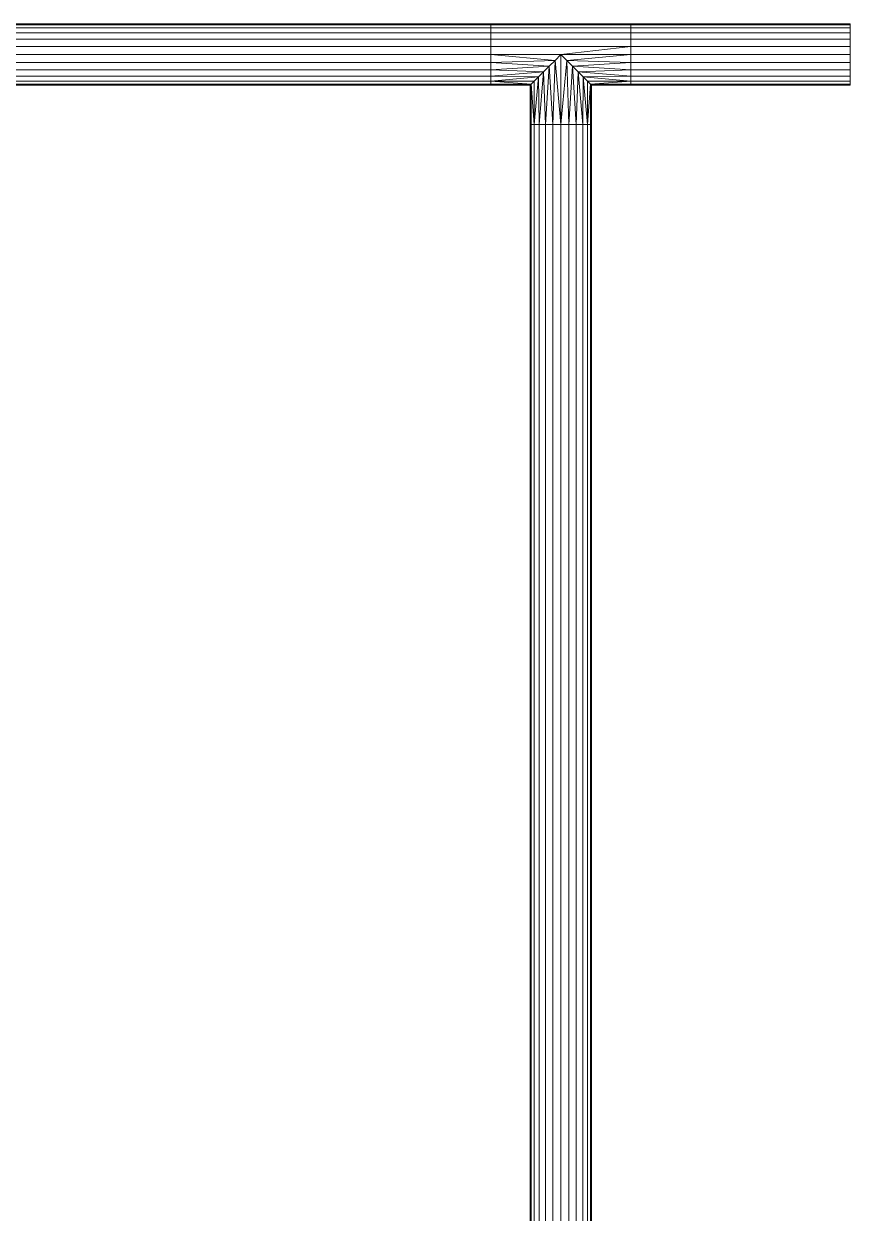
# Model space of a CAD drawing. Header units: inches. Extents: x -3325 to -59, y 5 to 733.
# Drawn here: x -84.81 to -67.15, y 199.24 to 224.67 of the extents above; entities that cross this region are included whole.
import ezdxf

# ---------------------------------------------------------------- set-up
doc = ezdxf.new("R2010")
doc.units = ezdxf.units.IN
doc.header["$MEASUREMENT"] = 0
doc.layers.add('P-PIPE', color=10, linetype='Continuous', lineweight=9)

# ---------------------------------------------------------------- blocks, each defined once
blk = doc.blocks.new('Tee - Welded - Generic - Standard-1086689-06 - Fifth Level')
at = {"layer": 'P-PIPE'}
mesh = blk.add_polyface(dxfattribs=at)
corners = [(-1.496, -0.657), (-1.496, -0.635, 0.17), (-1.496, -0.569, 0.329), (-1.496, -0.465, 0.465), (-1.496, -0.329, 0.569), (-1.496, -0.17, 0.635), (-1.496, 0, 0.657), (-1.496, 0.17, 0.635), (-1.496, 0.329, 0.569), (-1.496, 0.465, 0.465), (-1.496, 0.569, 0.329), (-1.496, 0.635, 0.17), (-1.496, 0.657), (-1.496, 0.635, -0.17), (-1.496, 0.569, -0.329), (-1.496, 0.465, -0.465), (-1.496, 0.329, -0.569), (-1.496, 0.17, -0.635), (-1.496, 0, -0.657), (-1.496, -0.17, -0.635), (-1.496, -0.329, -0.569), (-1.496, -0.465, -0.465), (-1.496, -0.569, -0.329), (-1.496, -0.635, -0.17)]
mesh.append_faces([[corners[k] for k in face] for face in [(20, 17, 18, 19)]], dxfattribs={"vtx0": -1})
mesh.append_faces([[corners[k] for k in face] for face in [(23, 17, 20), (11, 23, 8, 10)]], dxfattribs={"vtx0": -1, "vtx1": -1, "vtx2": -1})
mesh.append_faces([[corners[k] for k in face] for face in [(17, 23, 11, 14)]], dxfattribs={"vtx0": -1, "vtx1": -1, "vtx2": -1, "vtx3": -1})
mesh.append_faces([[corners[k] for k in face] for face in [(16, 17, 14, 15), (9, 10, 8)]], dxfattribs={"vtx1": -1})
mesh.append_faces([[corners[k] for k in face] for face in [(7, 8, 3, 6)]], dxfattribs={"vtx1": -1, "vtx2": -1})
mesh.append_faces([[corners[k] for k in face] for face in [(23, 0, 3, 8)]], dxfattribs={"vtx1": -1, "vtx2": -1, "vtx3": -1})
mesh.append_faces([[corners[k] for k in face] for face in [(12, 13, 14, 11)]], dxfattribs={"vtx2": -1})
mesh.append_faces([[corners[k] for k in face] for face in [(20, 21, 22, 23), (0, 1, 2, 3), (3, 4, 5, 6)]], dxfattribs={"vtx3": -1})
mesh = blk.add_polyface(dxfattribs=at)
corners = [(-1.496, 0.657), (-1.496, 0.635, 0.17), (-1.496, 0.569, 0.329), (-1.496, 0.465, 0.465), (-1.496, 0.329, 0.569), (-1.496, 0.17, 0.635), (-1.496, 0, 0.657), (-1.496, -0.17, 0.635), (-1.496, -0.329, 0.569), (-1.496, -0.465, 0.465), (-1.496, -0.569, 0.329), (-1.496, -0.635, 0.17), (-1.496, -0.657), (-0.657, -0.657), (-0.634, -0.634, 0.175), (-0.569, -0.569, 0.329), (-0.477, -0.477, 0.452), (-0.369, -0.369, 0.545), (-0.25, -0.25, 0.608), (-0.126, -0.126, 0.645), (0, 0, 0.657), (0.126, -0.126, 0.645), (0.25, -0.25, 0.608), (0.369, -0.369, 0.545), (0.477, -0.477, 0.452), (0.569, -0.569, 0.329), (0.634, -0.634, 0.175), (0.657, -0.657), (1.496, -0.657), (1.496, -0.635, 0.17), (1.496, -0.569, 0.329), (1.496, -0.465, 0.465), (1.496, -0.329, 0.569), (1.496, -0.17, 0.635), (1.496, 0, 0.657), (1.496, 0.17, 0.635), (1.496, 0.329, 0.569), (1.496, 0.465, 0.465), (1.496, 0.569, 0.329), (1.496, 0.635, 0.17), (1.496, 0.657)]
mesh.append_faces([[corners[k] for k in face] for face in [(13, 11, 12)]], dxfattribs={"vtx0": -1})
mesh.append_faces([[corners[k] for k in face] for face in [(27, 29, 26), (25, 30, 24), (11, 14, 10), (9, 17, 8), (16, 10, 15), (23, 32, 22), (21, 34, 20), (22, 33, 21), (33, 22, 32), (19, 7, 18), (7, 19, 6)]], dxfattribs={"vtx0": -1, "vtx1": -1})
mesh.append_faces([[corners[k] for k in face] for face in [(30, 25, 26), (24, 30, 31), (8, 17, 18), (21, 33, 34), (18, 7, 8), (20, 5, 6)]], dxfattribs={"vtx0": -1, "vtx2": -1})
mesh.append_faces([[corners[k] for k in face] for face in [(20, 34, 35, 5)]], dxfattribs={"vtx0": -1, "vtx2": -1, "vtx3": -1})
mesh.append_faces([[corners[k] for k in face] for face in [(28, 29, 27)]], dxfattribs={"vtx1": -1})
mesh.append_faces([[corners[k] for k in face] for face in [(29, 30, 26), (31, 32, 23), (23, 24, 31), (13, 14, 11), (14, 15, 10), (16, 17, 9), (9, 10, 16), (19, 20, 6)]], dxfattribs={"vtx1": -1, "vtx2": -1})
mesh.append_faces([[corners[k] for k in face] for face in [(38, 39, 1, 2), (36, 37, 3, 4), (37, 38, 2, 3), (35, 36, 4, 5)]], dxfattribs={"vtx1": -1, "vtx3": -1})
mesh.append_faces([[corners[k] for k in face] for face in [(39, 40, 0, 1)]], dxfattribs={"vtx3": -1})
mesh = blk.add_polyface(dxfattribs=at)
corners = [(-1.496, -0.657), (-1.496, -0.635, -0.17), (-1.496, -0.569, -0.329), (-1.496, -0.465, -0.465), (-1.496, -0.329, -0.569), (-1.496, -0.17, -0.635), (-1.496, 0, -0.657), (-1.496, 0.17, -0.635), (-1.496, 0.329, -0.569), (-1.496, 0.465, -0.465), (-1.496, 0.569, -0.329), (-1.496, 0.635, -0.17), (-1.496, 0.657), (1.496, 0.657), (1.496, 0.635, -0.17), (1.496, 0.569, -0.329), (1.496, 0.465, -0.465), (1.496, 0.329, -0.569), (1.496, 0.17, -0.635), (1.496, 0, -0.657), (1.496, -0.17, -0.635), (1.496, -0.329, -0.569), (1.496, -0.465, -0.465), (1.496, -0.569, -0.329), (1.496, -0.635, -0.17), (1.496, -0.657), (0.657, -0.657), (0.634, -0.634, -0.175), (0.569, -0.569, -0.329), (0.477, -0.477, -0.452), (0.369, -0.369, -0.545), (0.25, -0.25, -0.608), (0.126, -0.126, -0.645), (0, 0, -0.657), (-0.126, -0.126, -0.645), (-0.25, -0.25, -0.608), (-0.369, -0.369, -0.545), (-0.477, -0.477, -0.452), (-0.569, -0.569, -0.329), (-0.634, -0.634, -0.175), (-0.657, -0.657)]
mesh.append_faces([[corners[k] for k in face] for face in [(1, 40, 0)]], dxfattribs={"vtx0": -1})
mesh.append_faces([[corners[k] for k in face] for face in [(33, 19, 32), (6, 34, 5), (32, 20, 31), (24, 27, 23), (27, 24, 26), (36, 4, 35), (3, 37, 2), (38, 2, 37), (21, 31, 20)]], dxfattribs={"vtx0": -1, "vtx1": -1})
mesh.append_faces([[corners[k] for k in face] for face in [(35, 4, 5), (6, 33, 34), (23, 28, 29), (29, 22, 23), (21, 30, 31), (23, 27, 28), (36, 3, 4), (3, 36, 37), (39, 1, 2)]], dxfattribs={"vtx0": -1, "vtx2": -1})
mesh.append_faces([[corners[k] for k in face] for face in [(13, 14, 11, 12)]], dxfattribs={"vtx1": -1})
mesh.append_faces([[corners[k] for k in face] for face in [(19, 20, 32), (34, 35, 5), (6, 7, 33), (21, 22, 30), (29, 30, 22), (39, 40, 1), (38, 39, 2)]], dxfattribs={"vtx1": -1, "vtx2": -1})
mesh.append_faces([[corners[k] for k in face] for face in [(18, 19, 33, 7)]], dxfattribs={"vtx1": -1, "vtx2": -1, "vtx3": -1})
mesh.append_faces([[corners[k] for k in face] for face in [(15, 16, 9, 10), (14, 15, 10, 11), (16, 17, 8, 9), (17, 18, 7, 8)]], dxfattribs={"vtx1": -1, "vtx3": -1})
mesh.append_faces([[corners[k] for k in face] for face in [(24, 25, 26)]], dxfattribs={"vtx2": -1})
mesh = blk.add_polyface(dxfattribs=at)
corners = [(1.496, -0.657), (1.496, -0.635, -0.17), (1.496, -0.569, -0.329), (1.496, -0.465, -0.465), (1.496, -0.329, -0.569), (1.496, -0.17, -0.635), (1.496, 0, -0.657), (1.496, 0.17, -0.635), (1.496, 0.329, -0.569), (1.496, 0.465, -0.465), (1.496, 0.569, -0.329), (1.496, 0.635, -0.17), (1.496, 0.657), (1.496, 0.635, 0.17), (1.496, 0.569, 0.329), (1.496, 0.465, 0.465), (1.496, 0.329, 0.569), (1.496, 0.17, 0.635), (1.496, 0, 0.657), (1.496, -0.17, 0.635), (1.496, -0.329, 0.569), (1.496, -0.465, 0.465), (1.496, -0.569, 0.329), (1.496, -0.635, 0.17)]
mesh.append_faces([[corners[k] for k in face] for face in [(7, 5, 6), (10, 8, 9), (4, 2, 3), (16, 14, 15), (23, 21, 22)]], dxfattribs={"vtx0": -1})
mesh.append_faces([[corners[k] for k in face] for face in [(1, 5, 0)]], dxfattribs={"vtx0": -1, "vtx1": -1})
mesh.append_faces([[corners[k] for k in face] for face in [(5, 10, 11, 0), (23, 12, 13, 21)]], dxfattribs={"vtx0": -1, "vtx2": -1, "vtx3": -1})
mesh.append_faces([[corners[k] for k in face] for face in [(21, 16, 17, 18)]], dxfattribs={"vtx0": -1, "vtx3": -1})
mesh.append_faces([[corners[k] for k in face] for face in [(7, 8, 10, 5), (13, 14, 16, 21)]], dxfattribs={"vtx1": -1, "vtx2": -1, "vtx3": -1})
mesh.append_faces([[corners[k] for k in face] for face in [(4, 5, 1, 2), (23, 0, 11, 12)]], dxfattribs={"vtx1": -1, "vtx3": -1})
mesh.append_faces([[corners[k] for k in face] for face in [(19, 20, 21, 18)]], dxfattribs={"vtx2": -1})
mesh = blk.add_polyface(dxfattribs=at)
corners = [(-0.657, -1.496), (-0.635, -1.496, 0.17), (-0.569, -1.496, 0.329), (-0.465, -1.496, 0.465), (-0.329, -1.496, 0.569), (-0.17, -1.496, 0.635), (0, -1.496, 0.657), (0.17, -1.496, 0.635), (0.329, -1.496, 0.569), (0.465, -1.496, 0.465), (0.569, -1.496, 0.329), (0.635, -1.496, 0.17), (0.657, -1.496), (0.657, -0.657), (0.634, -0.634, 0.175), (0.569, -0.569, 0.329), (0.477, -0.477, 0.452), (0.369, -0.369, 0.545), (0.25, -0.25, 0.608), (0.126, -0.126, 0.645), (0, 0, 0.657), (-0.126, -0.126, 0.645), (-0.25, -0.25, 0.608), (-0.369, -0.369, 0.545), (-0.477, -0.477, 0.452), (-0.569, -0.569, 0.329), (-0.634, -0.634, 0.175), (-0.657, -0.657)]
mesh.append_faces([[corners[k] for k in face] for face in [(13, 11, 12)]], dxfattribs={"vtx0": -1})
mesh.append_faces([[corners[k] for k in face] for face in [(22, 5, 21), (24, 3, 23), (8, 18, 7), (17, 9, 16)]], dxfattribs={"vtx0": -1, "vtx1": -1})
mesh.append_faces([[corners[k] for k in face] for face in [(24, 2, 3), (26, 1, 2), (22, 4, 5), (6, 20, 21), (21, 5, 6), (19, 6, 7), (16, 9, 10), (17, 8, 9), (6, 19, 20)]], dxfattribs={"vtx0": -1, "vtx2": -1})
mesh.append_faces([[corners[k] for k in face] for face in [(26, 27, 1), (3, 4, 23), (25, 26, 2), (24, 25, 2), (22, 23, 4), (10, 11, 14), (18, 19, 7), (17, 18, 8), (13, 14, 11), (15, 16, 10), (14, 15, 10)]], dxfattribs={"vtx1": -1, "vtx2": -1})
mesh.append_faces([[corners[k] for k in face] for face in [(27, 0, 1)]], dxfattribs={"vtx2": -1})
mesh = blk.add_polyface(dxfattribs=at)
corners = [(0.657, -1.496), (0.635, -1.496, -0.17), (0.569, -1.496, -0.329), (0.465, -1.496, -0.465), (0.329, -1.496, -0.569), (0.17, -1.496, -0.635), (0, -1.496, -0.657), (-0.17, -1.496, -0.635), (-0.329, -1.496, -0.569), (-0.465, -1.496, -0.465), (-0.569, -1.496, -0.329), (-0.635, -1.496, -0.17), (-0.657, -1.496), (-0.657, -0.657), (-0.634, -0.634, -0.175), (-0.569, -0.569, -0.329), (-0.477, -0.477, -0.452), (-0.369, -0.369, -0.545), (-0.25, -0.25, -0.608), (-0.126, -0.126, -0.645), (0, 0, -0.657), (0.126, -0.126, -0.645), (0.25, -0.25, -0.608), (0.369, -0.369, -0.545), (0.477, -0.477, -0.452), (0.569, -0.569, -0.329), (0.634, -0.634, -0.175), (0.657, -0.657)]
mesh.append_faces([[corners[k] for k in face] for face in [(13, 11, 12)]], dxfattribs={"vtx0": -1})
mesh.append_faces([[corners[k] for k in face] for face in [(22, 5, 21), (24, 3, 23), (8, 18, 7), (17, 9, 16)]], dxfattribs={"vtx0": -1, "vtx1": -1})
mesh.append_faces([[corners[k] for k in face] for face in [(24, 2, 3), (26, 1, 2), (22, 4, 5), (6, 20, 21), (21, 5, 6), (19, 6, 7), (16, 9, 10), (17, 8, 9), (6, 19, 20)]], dxfattribs={"vtx0": -1, "vtx2": -1})
mesh.append_faces([[corners[k] for k in face] for face in [(0, 1, 27)]], dxfattribs={"vtx1": -1})
mesh.append_faces([[corners[k] for k in face] for face in [(26, 27, 1), (3, 4, 23), (25, 26, 2), (24, 25, 2), (22, 23, 4), (10, 11, 14), (18, 19, 7), (17, 18, 8), (13, 14, 11), (15, 16, 10), (14, 15, 10)]], dxfattribs={"vtx1": -1, "vtx2": -1})
mesh = blk.add_polyface(dxfattribs=at)
corners = [(-0.657, -1.496), (-0.635, -1.496, -0.17), (-0.569, -1.496, -0.329), (-0.465, -1.496, -0.465), (-0.329, -1.496, -0.569), (-0.17, -1.496, -0.635), (0, -1.496, -0.657), (0.17, -1.496, -0.635), (0.329, -1.496, -0.569), (0.465, -1.496, -0.465), (0.569, -1.496, -0.329), (0.635, -1.496, -0.17), (0.657, -1.496), (0.635, -1.496, 0.17), (0.569, -1.496, 0.329), (0.465, -1.496, 0.465), (0.329, -1.496, 0.569), (0.17, -1.496, 0.635), (0, -1.496, 0.657), (-0.17, -1.496, 0.635), (-0.329, -1.496, 0.569), (-0.465, -1.496, 0.465), (-0.569, -1.496, 0.329), (-0.635, -1.496, 0.17)]
mesh.append_faces([[corners[k] for k in face] for face in [(16, 14, 15), (13, 11, 12)]], dxfattribs={"vtx0": -1})
mesh.append_faces([[corners[k] for k in face] for face in [(0, 3, 11, 13)]], dxfattribs={"vtx0": -1, "vtx1": -1, "vtx2": -1, "vtx3": -1})
mesh.append_faces([[corners[k] for k in face] for face in [(16, 0, 13, 14), (21, 0, 16, 17)]], dxfattribs={"vtx0": -1, "vtx1": -1, "vtx3": -1})
mesh.append_faces([[corners[k] for k in face] for face in [(5, 8, 9, 11)]], dxfattribs={"vtx0": -1, "vtx2": -1, "vtx3": -1})
mesh.append_faces([[corners[k] for k in face] for face in [(17, 18, 21)]], dxfattribs={"vtx1": -1, "vtx2": -1})
mesh.append_faces([[corners[k] for k in face] for face in [(6, 7, 8, 5), (9, 10, 11), (22, 23, 0, 21), (19, 20, 21, 18)]], dxfattribs={"vtx2": -1})
mesh.append_faces([[corners[k] for k in face] for face in [(3, 4, 5, 11)]], dxfattribs={"vtx2": -1, "vtx3": -1})
mesh.append_faces([[corners[k] for k in face] for face in [(0, 1, 2, 3)]], dxfattribs={"vtx3": -1})

msp = doc.modelspace()

# ---------------------------------------------------------------- linework, layer by layer
at = {"layer": 'P-PIPE', "color": 1}
for p, q in [((-99.477, 224.013, 1084), (-74.829, 224.013, 1084)), ((-99.477, 224.013, 1084), (-74.829, 224.013, 1084)), ((-71.837, 224.013, 1084), (-74.829, 224.013, 1084)), ((-73.333, 222.516, 1084), (-73.333, 224.013, 1084)), ((-71.837, 224.013, 1084), (-67.151, 224.013, 1084)), ((-71.837, 224.013, 1084), (-67.151, 224.013, 1084)), ((-73.333, 222.516, 1084), (-73.333, 173.804, 1084)), ((-73.333, 222.516, 1084), (-73.333, 173.804, 1084))]:
    msp.add_line(p, q, dxfattribs=at)

# ---------------------------------------------------------------- block references
at = {"layer": 'P-PIPE', "color": 1, "extrusion": (0, 0, -1)}
msp.add_blockref('Tee - Welded - Generic - Standard-1086689-06 - Fifth Level', (73.333, 224.013, -1084), dxfattribs=at)

# ---------------------------------------------------------------- meshes
at = {"layer": 'P-PIPE', "color": 1}
mesh = msp.add_polyface(dxfattribs=at)
corners = [(-99.477, 224.67, 1084), (-99.477, 224.648, 1084.17), (-99.477, 224.582, 1084.329), (-99.477, 224.477, 1084.465), (-99.477, 224.341, 1084.569), (-99.477, 224.183, 1084.635), (-99.477, 224.013, 1084.657), (-74.829, 224.013, 1084.657), (-74.829, 224.183, 1084.635), (-74.829, 224.341, 1084.569), (-74.829, 224.477, 1084.465), (-74.829, 224.582, 1084.329), (-74.829, 224.648, 1084.17), (-74.829, 224.67, 1084)]
mesh.append_faces([[corners[k] for k in face] for face in [(7, 8, 5, 6)]], dxfattribs={"vtx1": -1, "color": 1})
mesh.append_faces([[corners[k] for k in face] for face in [(8, 9, 4, 5), (3, 4, 9, 10), (11, 12, 1, 2), (2, 3, 10, 11)]], dxfattribs={"vtx1": -1, "vtx3": -1, "color": 1})
mesh.append_faces([[corners[k] for k in face] for face in [(12, 13, 0, 1)]], dxfattribs={"vtx3": -1, "color": 1})
mesh = msp.add_polyface(dxfattribs=at)
corners = [(-99.477, 224.013, 1083.342), (-99.477, 224.183, 1083.365), (-99.477, 224.341, 1083.431), (-99.477, 224.477, 1083.535), (-99.477, 224.582, 1083.671), (-99.477, 224.648, 1083.83), (-99.477, 224.67, 1084), (-74.829, 224.67, 1084), (-74.829, 224.648, 1083.83), (-74.829, 224.582, 1083.671), (-74.829, 224.477, 1083.535), (-74.829, 224.341, 1083.431), (-74.829, 224.183, 1083.365), (-74.829, 224.013, 1083.342)]
mesh.append_faces([[corners[k] for k in face] for face in [(7, 8, 5, 6)]], dxfattribs={"vtx1": -1, "color": 1})
mesh.append_faces([[corners[k] for k in face] for face in [(8, 9, 4, 5), (3, 4, 9, 10), (11, 12, 1, 2), (2, 3, 10, 11)]], dxfattribs={"vtx1": -1, "vtx3": -1, "color": 1})
mesh.append_faces([[corners[k] for k in face] for face in [(12, 13, 0, 1)]], dxfattribs={"vtx3": -1, "color": 1})
mesh = msp.add_polyface(dxfattribs=at)
corners = [(-74.829, 223.355, 1084), (-74.829, 223.377, 1083.83), (-74.829, 223.443, 1083.671), (-74.829, 223.548, 1083.535), (-74.829, 223.684, 1083.431), (-74.829, 223.842, 1083.365), (-74.829, 224.013, 1083.342), (-74.829, 224.183, 1083.365), (-74.829, 224.341, 1083.431), (-74.829, 224.477, 1083.535), (-74.829, 224.582, 1083.671), (-74.829, 224.648, 1083.83), (-74.829, 224.67, 1084), (-74.829, 224.648, 1084.17), (-74.829, 224.582, 1084.329), (-74.829, 224.477, 1084.465), (-74.829, 224.341, 1084.569), (-74.829, 224.183, 1084.635), (-74.829, 224.013, 1084.657), (-74.829, 223.842, 1084.635), (-74.829, 223.684, 1084.569), (-74.829, 223.548, 1084.465), (-74.829, 223.443, 1084.329), (-74.829, 223.377, 1084.17)]
mesh.append_faces([[corners[k] for k in face] for face in [(7, 4, 5, 6), (0, 22, 23), (11, 9, 10), (14, 11, 12, 13)]], dxfattribs={"vtx0": -1, "color": 1})
mesh.append_faces([[corners[k] for k in face] for face in [(9, 21, 3, 8)]], dxfattribs={"vtx0": -1, "vtx1": -1, "vtx2": -1, "color": 1})
mesh.append_faces([[corners[k] for k in face] for face in [(14, 21, 9, 11)]], dxfattribs={"vtx0": -1, "vtx1": -1, "vtx2": -1, "vtx3": -1, "color": 1})
mesh.append_faces([[corners[k] for k in face] for face in [(22, 2, 3, 21), (8, 3, 4, 7)]], dxfattribs={"vtx0": -1, "vtx2": -1, "color": 1})
mesh.append_faces([[corners[k] for k in face] for face in [(20, 21, 16, 19)]], dxfattribs={"vtx1": -1, "vtx2": -1, "color": 1})
mesh.append_faces([[corners[k] for k in face] for face in [(17, 18, 19, 16)]], dxfattribs={"vtx2": -1, "color": 1})
mesh.append_faces([[corners[k] for k in face] for face in [(0, 1, 2, 22), (14, 15, 16, 21)]], dxfattribs={"vtx2": -1, "vtx3": -1, "color": 1})
mesh = msp.add_polyface(dxfattribs=at)
corners = [(-71.837, 223.355, 1084), (-71.837, 223.377, 1084.17), (-71.837, 223.443, 1084.329), (-71.837, 223.548, 1084.465), (-71.837, 223.684, 1084.569), (-71.837, 223.842, 1084.635), (-71.837, 224.013, 1084.657), (-71.837, 224.183, 1084.635), (-71.837, 224.341, 1084.569), (-71.837, 224.477, 1084.465), (-71.837, 224.582, 1084.329), (-71.837, 224.648, 1084.17), (-71.837, 224.67, 1084), (-71.837, 224.648, 1083.83), (-71.837, 224.582, 1083.671), (-71.837, 224.477, 1083.535), (-71.837, 224.341, 1083.431), (-71.837, 224.183, 1083.365), (-71.837, 224.013, 1083.342), (-71.837, 223.842, 1083.365), (-71.837, 223.684, 1083.431), (-71.837, 223.548, 1083.535), (-71.837, 223.443, 1083.671), (-71.837, 223.377, 1083.83)]
mesh.append_faces([[corners[k] for k in face] for face in [(17, 20, 16)]], dxfattribs={"vtx0": -1, "vtx1": -1, "color": 1})
mesh.append_faces([[corners[k] for k in face] for face in [(3, 15, 21, 2)]], dxfattribs={"vtx0": -1, "vtx1": -1, "vtx2": -1, "color": 1})
mesh.append_faces([[corners[k] for k in face] for face in [(15, 3, 10, 13)]], dxfattribs={"vtx0": -1, "vtx1": -1, "vtx2": -1, "vtx3": -1, "color": 1})
mesh.append_faces([[corners[k] for k in face] for face in [(16, 20, 21, 15)]], dxfattribs={"vtx0": -1, "vtx2": -1, "color": 1})
mesh.append_faces([[corners[k] for k in face] for face in [(2, 21, 22, 0)]], dxfattribs={"vtx0": -1, "vtx2": -1, "vtx3": -1, "color": 1})
mesh.append_faces([[corners[k] for k in face] for face in [(8, 3, 4, 5)]], dxfattribs={"vtx0": -1, "vtx3": -1, "color": 1})
mesh.append_faces([[corners[k] for k in face] for face in [(19, 20, 17, 18), (1, 2, 0), (14, 15, 13), (12, 13, 10, 11)]], dxfattribs={"vtx1": -1, "color": 1})
mesh.append_faces([[corners[k] for k in face] for face in [(22, 23, 0)]], dxfattribs={"vtx2": -1, "color": 1})
mesh.append_faces([[corners[k] for k in face] for face in [(8, 9, 10, 3)]], dxfattribs={"vtx2": -1, "vtx3": -1, "color": 1})
mesh.append_faces([[corners[k] for k in face] for face in [(5, 6, 7, 8)]], dxfattribs={"vtx3": -1, "color": 1})
mesh = msp.add_polyface(dxfattribs=at)
corners = [(-71.837, 224.67, 1084), (-71.837, 224.648, 1084.17), (-71.837, 224.582, 1084.329), (-71.837, 224.477, 1084.465), (-71.837, 224.341, 1084.569), (-71.837, 224.183, 1084.635), (-71.837, 224.013, 1084.657), (-67.151, 224.013, 1084.657), (-67.151, 224.183, 1084.635), (-67.151, 224.341, 1084.569), (-67.151, 224.477, 1084.465), (-67.151, 224.582, 1084.329), (-67.151, 224.648, 1084.17), (-67.151, 224.67, 1084)]
mesh.append_faces([[corners[k] for k in face] for face in [(7, 8, 5, 6)]], dxfattribs={"vtx1": -1, "color": 1})
mesh.append_faces([[corners[k] for k in face] for face in [(8, 9, 4, 5), (3, 4, 9, 10), (11, 12, 1, 2), (2, 3, 10, 11)]], dxfattribs={"vtx1": -1, "vtx3": -1, "color": 1})
mesh.append_faces([[corners[k] for k in face] for face in [(12, 13, 0, 1)]], dxfattribs={"vtx3": -1, "color": 1})
mesh = msp.add_polyface(dxfattribs=at)
corners = [(-71.837, 224.013, 1083.342), (-71.837, 224.183, 1083.365), (-71.837, 224.341, 1083.431), (-71.837, 224.477, 1083.535), (-71.837, 224.582, 1083.671), (-71.837, 224.648, 1083.83), (-71.837, 224.67, 1084), (-67.151, 224.67, 1084), (-67.151, 224.648, 1083.83), (-67.151, 224.582, 1083.671), (-67.151, 224.477, 1083.535), (-67.151, 224.341, 1083.431), (-67.151, 224.183, 1083.365), (-67.151, 224.013, 1083.342)]
mesh.append_faces([[corners[k] for k in face] for face in [(7, 8, 5, 6)]], dxfattribs={"vtx1": -1, "color": 1})
mesh.append_faces([[corners[k] for k in face] for face in [(8, 9, 4, 5), (3, 4, 9, 10), (11, 12, 1, 2), (2, 3, 10, 11)]], dxfattribs={"vtx1": -1, "vtx3": -1, "color": 1})
mesh.append_faces([[corners[k] for k in face] for face in [(12, 13, 0, 1)]], dxfattribs={"vtx3": -1, "color": 1})
mesh = msp.add_polyface(dxfattribs=at)
corners = [(-67.151, 223.355, 1084), (-67.151, 223.377, 1083.83), (-67.151, 223.443, 1083.671), (-67.151, 223.548, 1083.535), (-67.151, 223.684, 1083.431), (-67.151, 223.842, 1083.365), (-67.151, 224.013, 1083.342), (-67.151, 224.183, 1083.365), (-67.151, 224.341, 1083.431), (-67.151, 224.477, 1083.535), (-67.151, 224.582, 1083.671), (-67.151, 224.648, 1083.83), (-67.151, 224.67, 1084), (-67.151, 224.648, 1084.17), (-67.151, 224.582, 1084.329), (-67.151, 224.477, 1084.465), (-67.151, 224.341, 1084.569), (-67.151, 224.183, 1084.635), (-67.151, 224.013, 1084.657), (-67.151, 223.842, 1084.635), (-67.151, 223.684, 1084.569), (-67.151, 223.548, 1084.465), (-67.151, 223.443, 1084.329), (-67.151, 223.377, 1084.17)]
mesh.append_faces([[corners[k] for k in face] for face in [(7, 4, 5, 6), (0, 22, 23), (11, 9, 10), (14, 11, 12, 13)]], dxfattribs={"vtx0": -1, "color": 1})
mesh.append_faces([[corners[k] for k in face] for face in [(9, 21, 3, 8)]], dxfattribs={"vtx0": -1, "vtx1": -1, "vtx2": -1, "color": 1})
mesh.append_faces([[corners[k] for k in face] for face in [(14, 21, 9, 11)]], dxfattribs={"vtx0": -1, "vtx1": -1, "vtx2": -1, "vtx3": -1, "color": 1})
mesh.append_faces([[corners[k] for k in face] for face in [(22, 2, 3, 21), (8, 3, 4, 7)]], dxfattribs={"vtx0": -1, "vtx2": -1, "color": 1})
mesh.append_faces([[corners[k] for k in face] for face in [(20, 21, 16, 19)]], dxfattribs={"vtx1": -1, "vtx2": -1, "color": 1})
mesh.append_faces([[corners[k] for k in face] for face in [(17, 18, 19, 16)]], dxfattribs={"vtx2": -1, "color": 1})
mesh.append_faces([[corners[k] for k in face] for face in [(0, 1, 2, 22), (14, 15, 16, 21)]], dxfattribs={"vtx2": -1, "vtx3": -1, "color": 1})
mesh = msp.add_polyface(dxfattribs=at)
corners = [(-99.477, 224.013, 1084.657), (-99.477, 223.842, 1084.635), (-99.477, 223.684, 1084.569), (-99.477, 223.548, 1084.465), (-99.477, 223.443, 1084.329), (-99.477, 223.377, 1084.17), (-99.477, 223.355, 1084), (-74.829, 223.355, 1084), (-74.829, 223.377, 1084.17), (-74.829, 223.443, 1084.329), (-74.829, 223.548, 1084.465), (-74.829, 223.684, 1084.569), (-74.829, 223.842, 1084.635), (-74.829, 224.013, 1084.657)]
mesh.append_faces([[corners[k] for k in face] for face in [(8, 9, 4, 5), (3, 4, 9, 10), (11, 12, 1, 2), (2, 3, 10, 11)]], dxfattribs={"vtx1": -1, "vtx3": -1, "color": 1})
mesh.append_faces([[corners[k] for k in face] for face in [(6, 7, 8, 5)]], dxfattribs={"vtx2": -1, "color": 1})
mesh.append_faces([[corners[k] for k in face] for face in [(12, 13, 0, 1)]], dxfattribs={"vtx3": -1, "color": 1})
mesh = msp.add_polyface(dxfattribs=at)
corners = [(-99.477, 223.355, 1084), (-99.477, 223.377, 1083.83), (-99.477, 223.443, 1083.671), (-99.477, 223.548, 1083.535), (-99.477, 223.684, 1083.431), (-99.477, 223.842, 1083.365), (-99.477, 224.013, 1083.342), (-74.829, 224.013, 1083.342), (-74.829, 223.842, 1083.365), (-74.829, 223.684, 1083.431), (-74.829, 223.548, 1083.535), (-74.829, 223.443, 1083.671), (-74.829, 223.377, 1083.83), (-74.829, 223.355, 1084)]
mesh.append_faces([[corners[k] for k in face] for face in [(7, 8, 5, 6)]], dxfattribs={"vtx1": -1, "color": 1})
mesh.append_faces([[corners[k] for k in face] for face in [(8, 9, 4, 5), (3, 4, 9, 10), (11, 12, 1, 2), (2, 3, 10, 11)]], dxfattribs={"vtx1": -1, "vtx3": -1, "color": 1})
mesh.append_faces([[corners[k] for k in face] for face in [(12, 13, 0, 1)]], dxfattribs={"vtx3": -1, "color": 1})
mesh = msp.add_polyface(dxfattribs=at)
corners = [(-71.837, 224.013, 1084.657), (-71.837, 223.842, 1084.635), (-71.837, 223.684, 1084.569), (-71.837, 223.548, 1084.465), (-71.837, 223.443, 1084.329), (-71.837, 223.377, 1084.17), (-71.837, 223.355, 1084), (-67.151, 223.355, 1084), (-67.151, 223.377, 1084.17), (-67.151, 223.443, 1084.329), (-67.151, 223.548, 1084.465), (-67.151, 223.684, 1084.569), (-67.151, 223.842, 1084.635), (-67.151, 224.013, 1084.657)]
mesh.append_faces([[corners[k] for k in face] for face in [(7, 8, 5, 6)]], dxfattribs={"vtx1": -1, "color": 1})
mesh.append_faces([[corners[k] for k in face] for face in [(8, 9, 4, 5), (3, 4, 9, 10), (11, 12, 1, 2), (2, 3, 10, 11)]], dxfattribs={"vtx1": -1, "vtx3": -1, "color": 1})
mesh.append_faces([[corners[k] for k in face] for face in [(12, 13, 0, 1)]], dxfattribs={"vtx3": -1, "color": 1})
mesh = msp.add_polyface(dxfattribs=at)
corners = [(-71.837, 223.355, 1084), (-71.837, 223.377, 1083.83), (-71.837, 223.443, 1083.671), (-71.837, 223.548, 1083.535), (-71.837, 223.684, 1083.431), (-71.837, 223.842, 1083.365), (-71.837, 224.013, 1083.342), (-67.151, 224.013, 1083.342), (-67.151, 223.842, 1083.365), (-67.151, 223.684, 1083.431), (-67.151, 223.548, 1083.535), (-67.151, 223.443, 1083.671), (-67.151, 223.377, 1083.83), (-67.151, 223.355, 1084)]
mesh.append_faces([[corners[k] for k in face] for face in [(7, 8, 5, 6)]], dxfattribs={"vtx1": -1, "color": 1})
mesh.append_faces([[corners[k] for k in face] for face in [(8, 9, 4, 5), (3, 4, 9, 10), (11, 12, 1, 2), (2, 3, 10, 11)]], dxfattribs={"vtx1": -1, "vtx3": -1, "color": 1})
mesh.append_faces([[corners[k] for k in face] for face in [(12, 13, 0, 1)]], dxfattribs={"vtx3": -1, "color": 1})
mesh = msp.add_polyface(dxfattribs=at)
corners = [(-73.991, 222.516, 1084), (-73.968, 222.516, 1084.17), (-73.903, 222.516, 1084.329), (-73.798, 222.516, 1084.465), (-73.662, 222.516, 1084.569), (-73.503, 222.516, 1084.635), (-73.333, 222.516, 1084.657), (-73.163, 222.516, 1084.635), (-73.004, 222.516, 1084.569), (-72.868, 222.516, 1084.465), (-72.764, 222.516, 1084.329), (-72.698, 222.516, 1084.17), (-72.676, 222.516, 1084), (-72.698, 222.516, 1083.83), (-72.764, 222.516, 1083.671), (-72.868, 222.516, 1083.535), (-73.004, 222.516, 1083.431), (-73.163, 222.516, 1083.365), (-73.333, 222.516, 1083.342), (-73.503, 222.516, 1083.365), (-73.662, 222.516, 1083.431), (-73.798, 222.516, 1083.535), (-73.903, 222.516, 1083.671), (-73.968, 222.516, 1083.83)]
mesh.append_faces([[corners[k] for k in face] for face in [(3, 0, 1, 2)]], dxfattribs={"vtx0": -1, "color": 1})
mesh.append_faces([[corners[k] for k in face] for face in [(10, 15, 3, 8), (21, 0, 3, 15)]], dxfattribs={"vtx0": -1, "vtx1": -1, "vtx2": -1, "vtx3": -1, "color": 1})
mesh.append_faces([[corners[k] for k in face] for face in [(16, 20, 21, 15), (20, 16, 17)]], dxfattribs={"vtx0": -1, "vtx2": -1, "color": 1})
mesh.append_faces([[corners[k] for k in face] for face in [(15, 10, 11, 12)]], dxfattribs={"vtx0": -1, "vtx3": -1, "color": 1})
mesh.append_faces([[corners[k] for k in face] for face in [(9, 10, 8), (19, 20, 17, 18)]], dxfattribs={"vtx1": -1, "color": 1})
mesh.append_faces([[corners[k] for k in face] for face in [(4, 5, 8, 3)]], dxfattribs={"vtx1": -1, "vtx2": -1, "color": 1})
mesh.append_faces([[corners[k] for k in face] for face in [(13, 14, 15, 12)]], dxfattribs={"vtx2": -1, "color": 1})
mesh.append_faces([[corners[k] for k in face] for face in [(5, 6, 7, 8), (21, 22, 23, 0)]], dxfattribs={"vtx3": -1, "color": 1})
mesh = msp.add_polyface(dxfattribs=at)
corners = [(-73.333, 222.516, 1084.657), (-73.503, 222.516, 1084.635), (-73.662, 222.516, 1084.569), (-73.798, 222.516, 1084.465), (-73.903, 222.516, 1084.329), (-73.968, 222.516, 1084.17), (-73.991, 222.516, 1084), (-73.991, 173.804, 1084), (-73.968, 173.804, 1084.17), (-73.903, 173.804, 1084.329), (-73.798, 173.804, 1084.465), (-73.662, 173.804, 1084.569), (-73.503, 173.804, 1084.635), (-73.333, 173.804, 1084.657)]
mesh.append_faces([[corners[k] for k in face] for face in [(8, 9, 4, 5), (3, 4, 9, 10), (11, 12, 1, 2), (2, 3, 10, 11)]], dxfattribs={"vtx1": -1, "vtx3": -1, "color": 1})
mesh.append_faces([[corners[k] for k in face] for face in [(6, 7, 8, 5)]], dxfattribs={"vtx2": -1, "color": 1})
mesh.append_faces([[corners[k] for k in face] for face in [(12, 13, 0, 1)]], dxfattribs={"vtx3": -1, "color": 1})
mesh = msp.add_polyface(dxfattribs=at)
corners = [(-73.991, 222.516, 1084), (-73.968, 222.516, 1083.83), (-73.903, 222.516, 1083.671), (-73.798, 222.516, 1083.535), (-73.662, 222.516, 1083.431), (-73.503, 222.516, 1083.365), (-73.333, 222.516, 1083.342), (-73.333, 173.804, 1083.342), (-73.503, 173.804, 1083.365), (-73.662, 173.804, 1083.431), (-73.798, 173.804, 1083.535), (-73.903, 173.804, 1083.671), (-73.968, 173.804, 1083.83), (-73.991, 173.804, 1084)]
mesh.append_faces([[corners[k] for k in face] for face in [(7, 8, 5, 6)]], dxfattribs={"vtx1": -1, "color": 1})
mesh.append_faces([[corners[k] for k in face] for face in [(8, 9, 4, 5), (3, 4, 9, 10), (11, 12, 1, 2), (2, 3, 10, 11)]], dxfattribs={"vtx1": -1, "vtx3": -1, "color": 1})
mesh.append_faces([[corners[k] for k in face] for face in [(12, 13, 0, 1)]], dxfattribs={"vtx3": -1, "color": 1})
mesh = msp.add_polyface(dxfattribs=at)
corners = [(-72.676, 222.516, 1084), (-72.698, 222.516, 1084.17), (-72.764, 222.516, 1084.329), (-72.868, 222.516, 1084.465), (-73.004, 222.516, 1084.569), (-73.163, 222.516, 1084.635), (-73.333, 222.516, 1084.657), (-73.333, 173.804, 1084.657), (-73.163, 173.804, 1084.635), (-73.004, 173.804, 1084.569), (-72.868, 173.804, 1084.465), (-72.764, 173.804, 1084.329), (-72.698, 173.804, 1084.17), (-72.676, 173.804, 1084)]
mesh.append_faces([[corners[k] for k in face] for face in [(7, 8, 5, 6)]], dxfattribs={"vtx1": -1, "color": 1})
mesh.append_faces([[corners[k] for k in face] for face in [(8, 9, 4, 5), (3, 4, 9, 10), (11, 12, 1, 2), (2, 3, 10, 11)]], dxfattribs={"vtx1": -1, "vtx3": -1, "color": 1})
mesh.append_faces([[corners[k] for k in face] for face in [(12, 13, 0, 1)]], dxfattribs={"vtx3": -1, "color": 1})
mesh = msp.add_polyface(dxfattribs=at)
corners = [(-73.333, 222.516, 1083.342), (-73.163, 222.516, 1083.365), (-73.004, 222.516, 1083.431), (-72.868, 222.516, 1083.535), (-72.764, 222.516, 1083.671), (-72.698, 222.516, 1083.83), (-72.676, 222.516, 1084), (-72.676, 173.804, 1084), (-72.698, 173.804, 1083.83), (-72.764, 173.804, 1083.671), (-72.868, 173.804, 1083.535), (-73.004, 173.804, 1083.431), (-73.163, 173.804, 1083.365), (-73.333, 173.804, 1083.342)]
mesh.append_faces([[corners[k] for k in face] for face in [(7, 8, 5, 6)]], dxfattribs={"vtx1": -1, "color": 1})
mesh.append_faces([[corners[k] for k in face] for face in [(8, 9, 4, 5), (3, 4, 9, 10), (11, 12, 1, 2), (2, 3, 10, 11)]], dxfattribs={"vtx1": -1, "vtx3": -1, "color": 1})
mesh.append_faces([[corners[k] for k in face] for face in [(12, 13, 0, 1)]], dxfattribs={"vtx3": -1, "color": 1})

doc.saveas('drawing.dxf')
